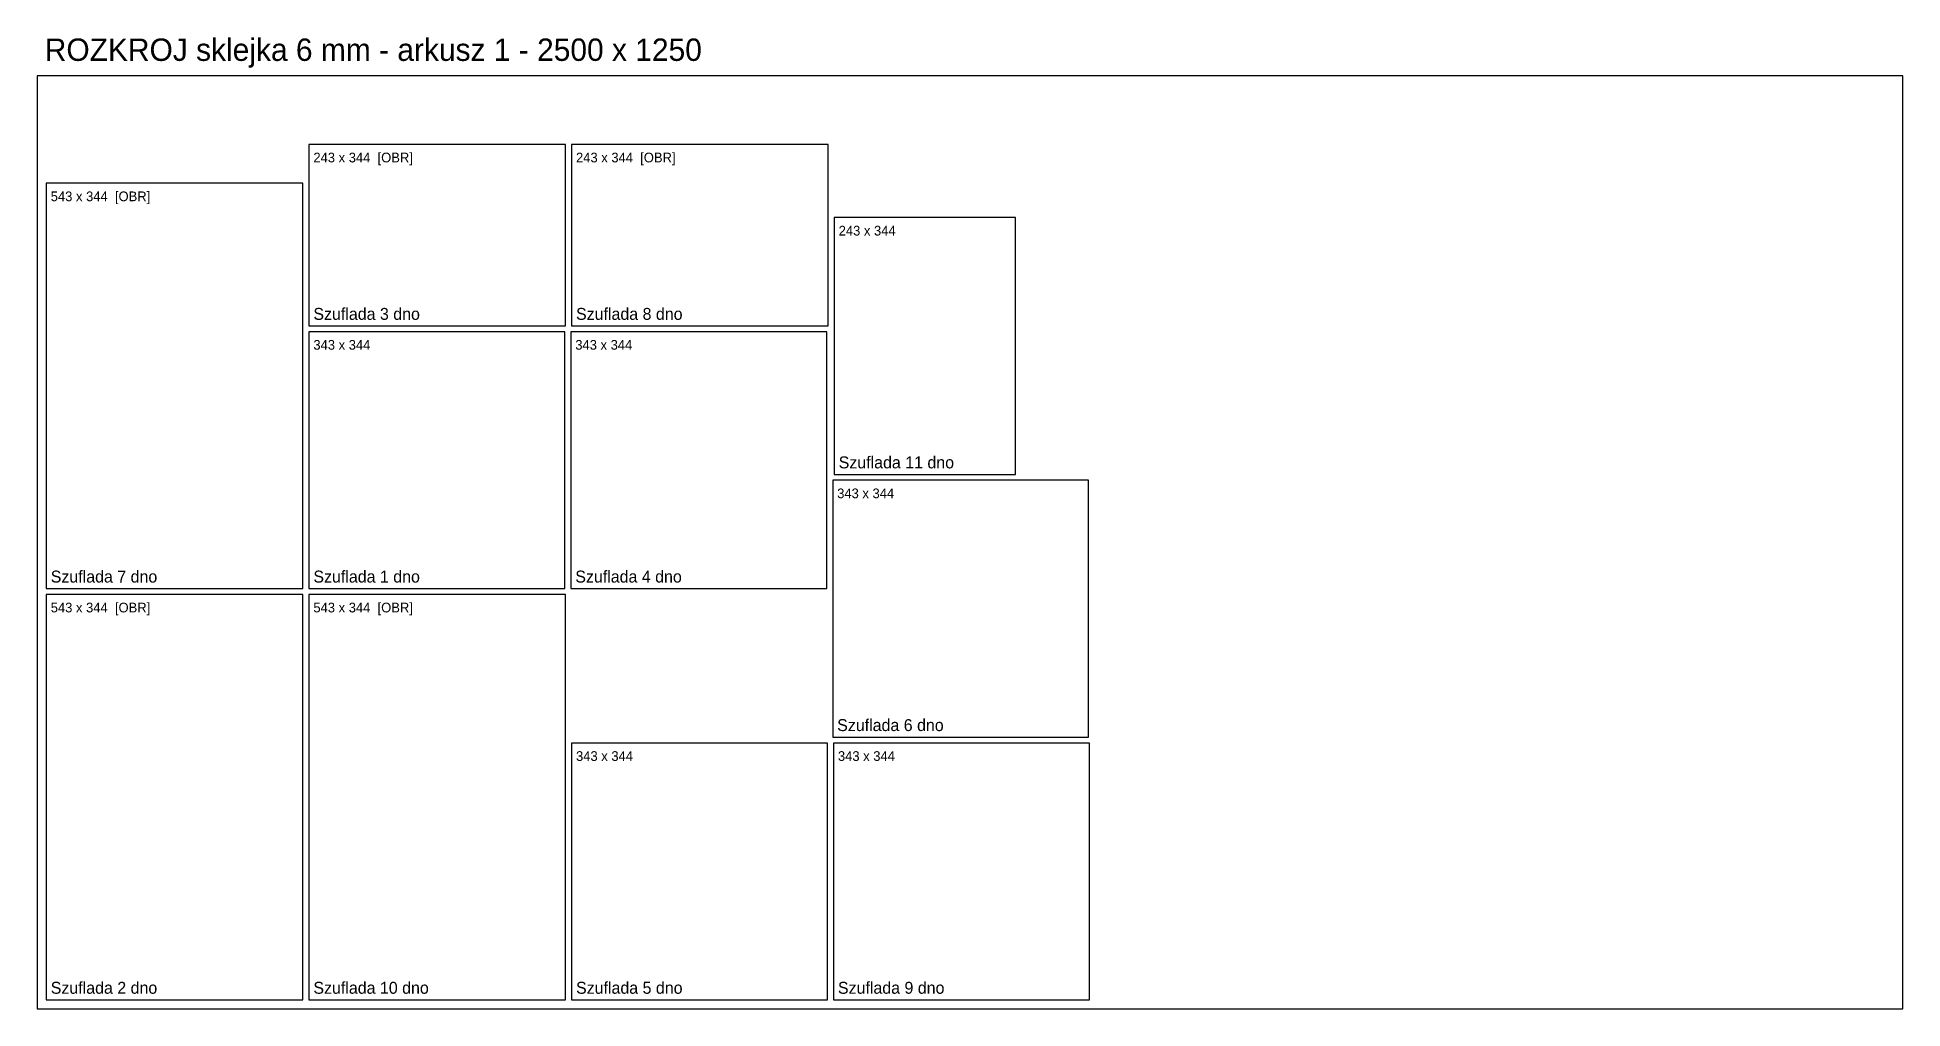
# Model space of a CAD drawing. Header units: metres. Extents: x 0 to 2500, y 0 to 1302.
import ezdxf

# ---------------------------------------------------------------- set-up
doc = ezdxf.new("R2010")
doc.units = ezdxf.units.M

msp = doc.modelspace()

# ---------------------------------------------------------------- linework, layer by layer
at = {"layer": 'ARKUSZ'}
for p, q in [((2500, 1250), (0, 1250)), ((0, 1250), (0, 0)), ((2500, 0), (2500, 1250)), ((0, 0), (2500, 0))]:
    msp.add_line(p, q, dxfattribs=at)
at = {"layer": 'OBRYS'}
for p, q in [((708, 1158), (364, 1158)), ((364, 1158), (364, 915)), ((708, 915), (708, 1158)), ((1060, 1158), (716, 1158)), ((716, 1158), (716, 915)), ((1060, 915), (1060, 1158)), ((356, 1106), (12, 1106)), ((12, 1106), (12, 563)), ((356, 563), (356, 1106)), ((1311, 1060), (1068, 1060)), ((1068, 1060), (1068, 716)), ((1311, 716), (1311, 1060)), ((364, 915), (708, 915)), ((707, 907), (364, 907)), ((364, 907), (364, 563)), ((707, 563), (707, 907)), ((1058, 907), (715, 907)), ((715, 907), (715, 563)), ((716, 915), (1060, 915)), ((1058, 563), (1058, 907)), ((1409, 708), (1066, 708)), ((1066, 708), (1066, 364)), ((1068, 716), (1311, 716)), ((1409, 364), (1409, 708)), ((12, 563), (356, 563)), ((356, 555), (12, 555)), ((12, 555), (12, 12)), ((356, 12), (356, 555)), ((364, 563), (707, 563)), ((708, 555), (364, 555)), ((364, 555), (364, 12)), ((708, 12), (708, 555)), ((715, 563), (1058, 563)), ((1059, 356), (716, 356)), ((716, 356), (716, 12)), ((1059, 12), (1059, 356)), ((1066, 364), (1409, 364)), ((1410, 356), (1067, 356)), ((1067, 356), (1067, 12)), ((1410, 12), (1410, 356)), ((12, 12), (356, 12)), ((364, 12), (708, 12)), ((716, 12), (1059, 12)), ((1067, 12), (1410, 12))]:
    msp.add_line(p, q, dxfattribs=at)

# ---------------------------------------------------------------- texts
at = {"layer": 'OPIS'}
for s, height, p in [('ROZKROJ sklejka 6 mm - arkusz 1 - 2500 x 1250', 30, (10, 1270)), ('243 x 344  [OBR]', 13, (370, 1134)), ('243 x 344  [OBR]', 13, (722, 1134)), ('543 x 344  [OBR]', 13, (18, 1082)), ('243 x 344', 13, (1074, 1036)), ('Szuflada 3 dno', 16, (370, 923)), ('Szuflada 8 dno', 16, (722, 923)), ('343 x 344', 13, (370, 883)), ('343 x 344', 13, (721, 883)), ('Szuflada 11 dno', 16, (1074, 724)), ('343 x 344', 13, (1072, 684)), ('Szuflada 7 dno', 16, (18, 571)), ('Szuflada 1 dno', 16, (370, 571)), ('Szuflada 4 dno', 16, (721, 571)), ('543 x 344  [OBR]', 13, (18, 531)), ('543 x 344  [OBR]', 13, (370, 531)), ('Szuflada 6 dno', 16, (1072, 372)), ('343 x 344', 13, (722, 332)), ('343 x 344', 13, (1073, 332)), ('Szuflada 2 dno', 16, (18, 20)), ('Szuflada 10 dno', 16, (370, 20)), ('Szuflada 5 dno', 16, (722, 20)), ('Szuflada 9 dno', 16, (1073, 20))]:
    msp.add_text(s, height=height, dxfattribs=at).set_placement(p)

doc.saveas('drawing.dxf')
